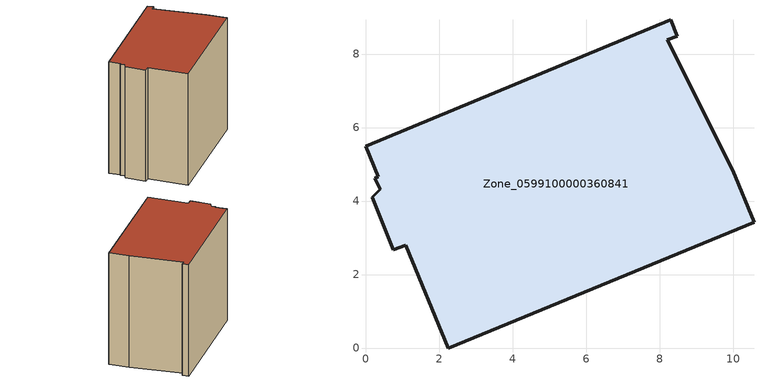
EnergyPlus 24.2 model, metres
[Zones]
Zone_0599100000360841
 floor ground (C_G): 0,5.49 8.3,8.93 8.48,8.49 8.21,8.39 9.99,4.84 10.57,3.42 2.25,0 1.1,2.8 0.76,2.68 0.18,4.11 0.4,4.32 0.25,4.62 0.34,4.66 z0
 wall outside (C_F): 0.34,4.66 0.25,4.62 0.4,4.32 0.18,4.11 0.76,2.68 1.1,2.8 2.25,0 10.57,3.42 9.99,4.84 8.21,8.39 8.48,8.49 8.3,8.93 0,5.49 0.34,4.66 z0:8.9
 roof outside (C_R): 8.21,8.39 8.48,8.49 8.3,8.93 0,5.49 0.34,4.66 0.25,4.62 0.4,4.32 0.18,4.11 0.76,2.68 1.1,2.8 2.25,0 10.57,3.42 9.99,4.84 z8.9
[BUILDING]
Pand.0599100000360841: North Axis=0; Terrain=City; Loads Convergence Tolerance Value=0.04; Temperature Convergence Tolerance Value=0.4; Solar Distribution=FullExterior; Maximum Number of Warmup Days=25; Minimum Number of Warmup Days=1
[Site:Location]
Rotterdam.The.Hague.AP_ZH_NLD Design_Conditions: Latitude=51.96; Longitude=4.45; Time Zone=1; Elevation=-4.5
[SITE:GROUNDTEMPERATURE:BUILDINGSURFACE]
18, 18, 18, 18, 18, 18, 18, 18, 18, 18, 18, 18
[MATERIAL] Thermal Absorptance=0.9; Solar Absorptance=0.7; Visible Absorptance=0.7
Name | Roughness | Thickness | Conductivity | Density | Specific Heat
G.TI.1992-2005 | MediumSmooth | 0.15 | 0.06 | 540 | 1210
F.TI.1992-2005 | Rough | 0.3 | 0.12 | 1920 | 840
R.TI.1992-2005 | MediumRough | 0.2 | 0.08 | 1500 | 1000
[CONSTRUCTION]
C_G: G.TI.1992-2005
C_F: F.TI.1992-2005
C_R: R.TI.1992-2005
[ZONE]
Zone_0599100000360841: Type=1; Multiplier=1; Ceiling Height=Autocalculate; Volume=Autocalculate; Floor Area=autocalculate; Part of Total Floor Area=Yes
[ZONEINFILTRATION:DESIGNFLOWRATE]
Infil_Zone_0599100000360841: Zone or ZoneList or Space or SpaceList=Zone_0599100000360841; Schedule=AlwaysOn; Design Flow Rate Calculation Method=Flow/Area; Flow Rate per Floor Area=0.0015; Constant Term Coefficient=1; Temperature Term Coefficient=0; Velocity Term Coefficient=0; Velocity Squared Term Coefficient=0
[HVACTEMPLATE:ZONE:IDEALLOADSAIRSYSTEM]
Zone_0599100000360841: Maximum Heating Supply Air Temperature=50; Minimum Cooling Supply Air Temperature=13; Maximum Heating Supply Air Humidity Ratio=0.0156; Minimum Cooling Supply Air Humidity Ratio=0.0077; Heating Limit=NoLimit; Cooling Limit=NoLimit; Dehumidification Control Type=ConstantSensibleHeatRatio; Cooling Sensible Heat Ratio=0.7; Dehumidification Setpoint=60; Humidification Control Type=None; Humidification Setpoint=30; Outdoor Air Method=None; Outdoor Air Flow Rate per Person=0.00944; Outdoor Air Flow Rate per Zone Floor Area=0; Outdoor Air Flow Rate per Zone=0; Demand Controlled Ventilation Type=None; Outdoor Air Economizer Type=NoEconomizer; Heat Recovery Type=None; Sensible Heat Recovery Effectiveness=0.7; Latent Heat Recovery Effectiveness=0.65
[ZONECONTROL:THERMOSTAT]
ThermostatControl_Zone_0599100000360841: Zone or ZoneList=Zone_0599100000360841; Control Type Schedule=DualSetpointControlType; Control 1=Thermostat_Zone_0599100000360841; Temperature Difference Between Cutout And Setpoint=0
[THERMOSTATSETPOINT:DUALSETPOINT]
Thermostat_Zone_0599100000360841: Heating Setpoint Temperature Schedule=HeatingSetpoint_Zone_0599100000360841; Cooling Setpoint Temperature Schedule=CoolingSetpoint_Zone_0599100000360841
[SCHEDULE:COMPACT]
HeatingSetpoint_Zone_0599100000360841: Through: 12/31, For: AllDays, Until: 24:00, 21
CoolingSetpoint_Zone_0599100000360841: Through: 12/31, For: AllDays, Until: 24:00, 24
DualSetpointControlType: Through: 12/31, For: AllDays, Until: 24:00, 4
AlwaysOn: Through: 12/31, For: AllDays, Until: 24:00, 1
